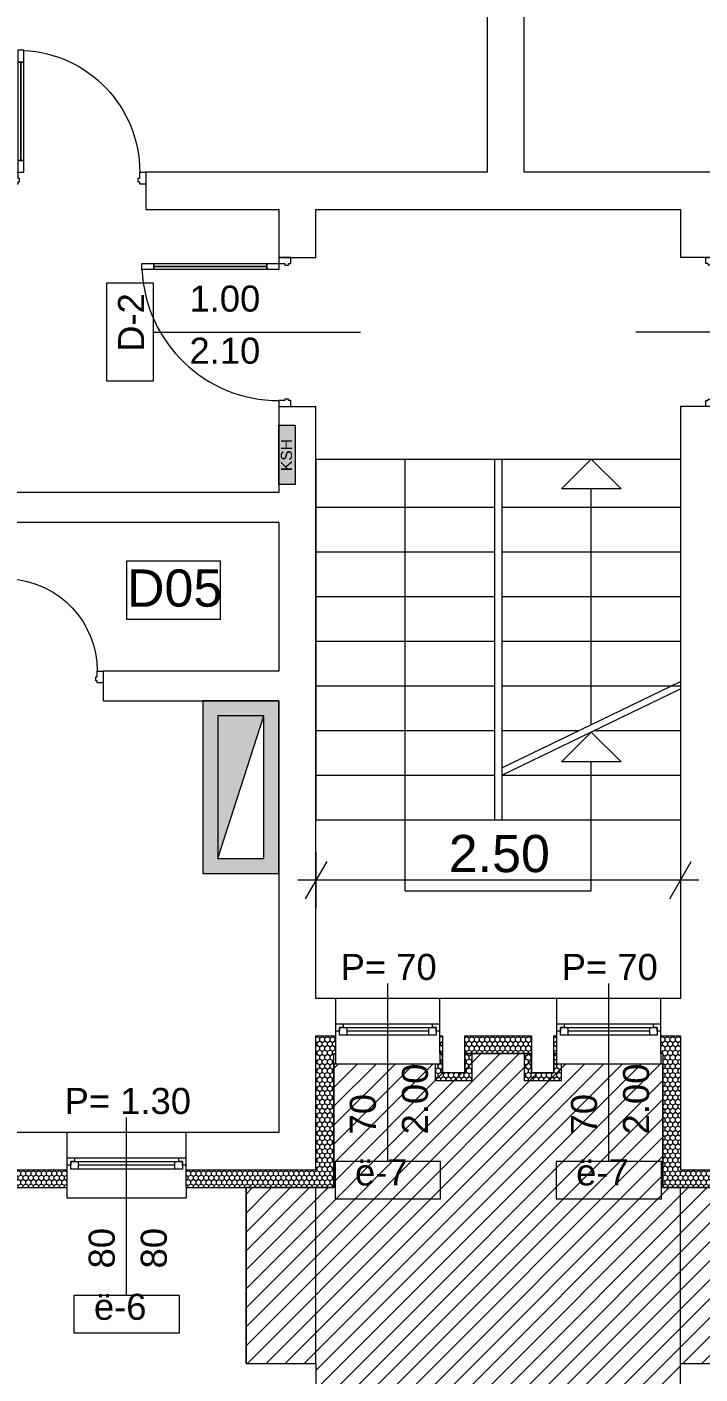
# Model space of a CAD drawing. Header units: feet. Extents: x 2796058 to 2855058, y -67651 to -26651.
# Drawn here: x 2824226 to 2828749, y -50581 to -41532 of the extents above; entities that cross this region are included whole.
import ezdxf
from ezdxf.enums import TextEntityAlignment as Align

# ---------------------------------------------------------------- set-up
doc = ezdxf.new("R2010")
doc.units = ezdxf.units.FT
doc.header["$MEASUREMENT"] = 0
for name, color, linetype in [('0_muret e jashtme', 7, 'Continuous'), ('Dimensioning - General', 7, 'Continuous'), ('Shell - Roof', 7, 'Continuous')]:
    doc.layers.add(name, color=color, linetype=linetype)
for name, color, linetype, lineweight in [('0_muret e jashtme_Pen_No__1', 7, 'Continuous', 0), ('ARCHICAD Door Markers_Pen_No__60', 230, 'Continuous', 0), ('ARCHICAD Doors_Pen_No__1', 7, 'Continuous', 0), ('ARCHICAD Doors_Pen_No__60', 230, 'Continuous', 0), ('ARCHICAD Window Markers_Pen_No__20', 1, 'Continuous', 0), ('ARCHICAD Windows_Pen_No__20', 1, 'Continuous', 0), ('Dimensioning - General_Pen_No__1', 7, 'Continuous', 0), ('Shell - Roof_Pen_No__1', 7, 'Continuous', 0), ('Shell - Roof_Pen_No__21', 7, 'Continuous', 0), ('Structural - Bearing_Pen_No__1', 7, 'Continuous', 0), ('Text blocks_Pen_No__1', 7, 'Continuous', 0), ('Text blocks_Pen_No__2', 8, 'Continuous', 0)]:
    doc.layers.add(name, color=color, linetype=linetype, lineweight=lineweight)
for name, color, linetype, lineweight, true_color in [('0_muret e jashtme_Pen_No__14', 7, 'Continuous', 0, 0xbd8b17), ('Structural - Bearing_Pen_No__102', 7, 'Continuous', 0, 0xcccccc), ('Structural - Bearing_Pen_No__65', 7, 'Continuous', 0, 0x80c2ff)]:
    doc.layers.add(name, color=color, linetype=linetype, lineweight=lineweight, true_color=true_color)
doc.styles.add('GENERATED_STYLE_1', font='arial.ttf')
doc.dimstyles.new('GENERATED_STYLE__1', dxfattribs={"dimtxt": 250, "dimasz": 190, "dimexe": 0.18, "dimexo": 3, "dimgap": 0.09, "dimtad": 1, "dimtih": 1, "dimtoh": 1, "dimlfac": 0.001, "dimzin": 0, "dimdsep": 46, "dimtxsty": 'GENERATED_STYLE_1', "dimblk": 'ARROWHEAD_2', "dimblk1": 'ARROWHEAD_2', "dimblk2": 'ARROWHEAD_2', "dimcen": 0.09, "dimclrd": 7, "dimclre": 7, "dimclrt": 7, "dimadec": 0, "dimazin": 0, "dimtfac": 1, "dimtdec": 4, "dimtmove": 0, "dimatfit": 3, "dimfxl": 1, "dimtolj": 1, "dimtzin": 0, "dimarcsym": 0})
pattern_1 = [(90, (2247653.822, -76424.967), (-34.6410162, 0), [20, -40]), (90, (2247636.502, -76394.967), (-34.6410162, 0), [20, -40]), (150, (2247653.822, -76404.967), (17.320508, 30), [20, -40]), (150, (2247619.18, -76404.967), (17.320508, 30), [20, -40]), (210, (2247653.822, -76424.967), (-17.320508, 30), [20, -40]), (210, (2247619.18, -76424.967), (-17.320508, 30), [20, -40])]

# ---------------------------------------------------------------- blocks, each defined once
blk = doc.blocks.new('Wall_7', base_point=(2834918.2, -48958.5))
at = {"layer": '0_muret e jashtme_Pen_No__14', "linetype": 'Continuous', "lineweight": 0, "true_color": 0xbd8b17}
h = blk.add_hatch(dxfattribs=at)
h.set_pattern_fill('STYROFOAM_SM_INSULATION', color=42, style=0, pattern_type=2)
h.set_pattern_definition(pattern_1)
h.paths.add_polyline_path([(2828618.2, -49208.5), (2828498.2, -49328.5), (2829517.4, -49328.5), (2829517.4, -49208.5)])
at = {"layer": '0_muret e jashtme_Pen_No__1', "color": 7, "linetype": 'Continuous', "lineweight": 0}
blk.add_line((2828618.2, -49208.5), (2829517.4, -49208.5), dxfattribs=at)
at = {"layer": '0_muret e jashtme_Pen_No__1', "color": 7, "linetype": 'Continuous', "lineweight": 0, "flags": 128}
blk.add_lwpolyline([(2828498.2, -49328.5), (2829517.4, -49328.5)], dxfattribs=at)
blk = doc.blocks.new('Wall_10', base_point=(2827568.2, -38858.5))
at = {"layer": '0_muret e jashtme_Pen_No__1', "color": 7, "linetype": 'Continuous', "lineweight": 0, "flags": 128}
for points in [[(2827318.2, -38858.5), (2827318.2, -42508.5)], [(2827568.2, -42508.5), (2827568.2, -38858.5)]]:
    blk.add_lwpolyline(points, dxfattribs=at)
blk = doc.blocks.new('Storefront 22')
at = {"layer": 'ARCHICAD Doors_Pen_No__1', "color": 7, "linetype": 'Continuous', "lineweight": 0}
for p, q in [((370, 740), (370, 820)), ((370, 820), (410, 820)), ((410, 820), (410, 740)), ((370, 740), (390, 740)), ((370, 80), (370, 740)), ((410, 740), (370, 740)), ((390, 740), (410, 740)), ((390, 80), (390, 740)), ((390, 740), (390, 80)), ((390, 740), (390, 80)), ((410, 740), (410, 80)), ((-450, 0), (-450, -80)), ((-410, 0), (-450, 0)), ((-450, 0), (-450, -80)), ((-450, 0), (-450, -80)), ((-410, -40), (-410, 0)), ((390, 80), (370, 80)), ((370, 0), (370, 80)), ((370, 80), (410, 80)), ((410, 0), (370, 0)), ((410, 80), (390, 80)), ((410, 80), (410, 0)), ((410, 0), (410, -40)), ((450, 0), (410, 0)), ((450, -80), (450, 0)), ((450, 0), (450, -80)), ((450, 0), (450, -80)), ((-450, -80), (-410, -80)), ((-450, -80), (-450, -250)), ((-400, -40), (-410, -40)), ((-410, -80), (-410, -65.4)), ((-410, -65.4), (-400, -65.4)), ((-400, -65.4), (-400, -40)), ((410, -40), (400, -40)), ((400, -40), (400, -65.4)), ((400, -65.4), (410, -65.4)), ((410, -65.4), (410, -80)), ((410, -80), (450, -80)), ((450, -80), (450, -250))]:
    blk.add_line(p, q, dxfattribs=at)
blk.add_arc((410, 0), 820, 92.79603, 180, dxfattribs=at)
blk = doc.blocks.new('Wall_11', base_point=(2834918.2, -42508.5))
at = {"layer": '0_muret e jashtme_Pen_No__1', "color": 7, "linetype": 'Continuous', "lineweight": 0}
for p, q in [((2825024, -42508.5), (2825024, -42588.5)), ((2825024, -42588.5), (2825024, -42758.5))]:
    blk.add_line(p, q, dxfattribs=at)
at = {"layer": '0_muret e jashtme_Pen_No__1', "color": 7, "linetype": 'Continuous', "lineweight": 0, "flags": 128}
for points in [[(2827318.2, -42508.5), (2825024, -42508.5)], [(2829827, -42508.5), (2827568.2, -42508.5)], [(2825024, -42758.5), (2825918.2, -42758.5)], [(2826168.2, -42758.5), (2828618.2, -42758.5)]]:
    blk.add_lwpolyline(points, dxfattribs=at)
at = {"layer": 'ARCHICAD Doors_Pen_No__1', "color": 7, "linetype": 'Continuous', "lineweight": 0, "xscale": -1, "zscale": 1000}
blk.add_blockref('Storefront 22', (2824574, -42508.5), dxfattribs=at)
blk = doc.blocks.new('Window 22_5')
at = {"layer": 'ARCHICAD Windows_Pen_No__20', "color": 1, "linetype": 'Continuous', "lineweight": 0}
for p, q in [((-350, 150), (-350, 220)), ((-350, 220), (350, 220)), ((350, 220), (350, 150)), ((-350, 150), (-350, 30)), ((350, 150), (350, 30)), ((-350, 30), (-350, 0)), ((-350, 0), (-325, 0)), ((-350, 0), (-350, -50)), ((-350, 0), (-350, -50)), ((-325, 25), (-275, 25)), ((-325, -25), (-325, 25)), ((-325, 0), (-325, -25)), ((-275, 25), (275, 25)), ((-275, 25), (-275, -25)), ((-275, 25), (275, 25)), ((-275, 0), (275, 0)), ((275, -25), (275, 25)), ((275, 25), (325, 25)), ((325, 25), (325, -25)), ((325, -25), (325, 0)), ((325, 0), (350, 0)), ((350, 30), (350, 0)), ((350, 0), (350, -50)), ((350, 0), (350, -50)), ((-300, -50), (-350, -50)), ((-350, -50), (-350, -220)), ((-325, -25), (-300, -25)), ((-275, -25), (-325, -25)), ((-300, -25), (-300, -50)), ((300, -50), (-300, -50)), ((275, -25), (-275, -25)), ((325, -25), (275, -25)), ((300, -50), (300, -25)), ((300, -25), (325, -25)), ((350, -50), (300, -50)), ((350, -50), (350, -220)), ((-350, -220), (350, -220))]:
    blk.add_line(p, q, dxfattribs=at)
blk = doc.blocks.new('W Marker 22_2')
at = {"layer": 'ARCHICAD Window Markers_Pen_No__20', "color": 1, "linetype": 'Continuous', "lineweight": 0}
for p, q in [((0, -1095), (0, 100)), ((-354.4, -1095), (-354.4, -1345)), ((354.4, -1095), (-354.4, -1095)), ((354.4, -1345), (354.4, -1095)), ((-354.4, -1345), (354.4, -1345))]:
    blk.add_line(p, q, dxfattribs=at)
at = {"layer": 'ARCHICAD Window Markers_Pen_No__20', "color": 1, "lineweight": 0, "style": 'GENERATED_STYLE_1'}
for tag, rotation, p in [('AC_MarkerText_2_1', 90, (-27.5, -912.9)), ('AC_MarkerText_2_0', 90, (322.5, -912.9)), ('AC_MarkerText_4', 180, (416.8, 367)), ('AC_MarkerText_1', 180, (220, -1015.4))]:
    blk.add_attdef(tag, text='', height=175, rotation=rotation, dxfattribs=at).set_placement(p, align=Align.BOTTOM_LEFT)
blk = doc.blocks.new('Wall_12', base_point=(2825918.2, -48058.5))
at = {"layer": '0_muret e jashtme_Pen_No__14', "linetype": 'Continuous', "lineweight": 0, "true_color": 0xbd8b17}
h = blk.add_hatch(dxfattribs=at)
h.set_pattern_fill('STYROFOAM_SM_INSULATION', color=42, style=0, pattern_type=2)
h.set_pattern_definition(pattern_1)
h.paths.add_polyline_path([(2826168.2, -48308.5), (2826288.2, -48428.5), (2826300.7, -48428.5), (2826300.7, -48308.5)])
h = blk.add_hatch(dxfattribs=at)
h.set_pattern_fill('STYROFOAM_SM_INSULATION', color=42, style=0, pattern_type=2)
h.set_pattern_definition(pattern_1)
h.paths.add_polyline_path([(2827000.7, -48308.5), (2827000.7, -48428.5), (2827018.2, -48428.5), (2827018.2, -48308.5)])
h = blk.add_hatch(dxfattribs=at)
h.set_pattern_fill('STYROFOAM_SM_INSULATION', color=42, style=0, pattern_type=2)
h.set_pattern_definition(pattern_1)
h.paths.add_polyline_path([(2827617.3, -48308.5), (2827168.2, -48308.5), (2827168.2, -48428.5), (2827617.3, -48428.5)])
h = blk.add_hatch(dxfattribs=at)
h.set_pattern_fill('STYROFOAM_SM_INSULATION', color=42, style=0, pattern_type=2)
h.set_pattern_definition(pattern_1)
h.paths.add_polyline_path([(2827786.6, -48308.5), (2827767.3, -48308.5), (2827767.3, -48428.5), (2827786.6, -48428.5)])
h = blk.add_hatch(dxfattribs=at)
h.set_pattern_fill('STYROFOAM_SM_INSULATION', color=42, style=0, pattern_type=2)
h.set_pattern_definition(pattern_1)
h.paths.add_polyline_path([(2828618.2, -48308.5), (2828486.6, -48308.5), (2828486.6, -48428.5), (2828498.2, -48428.5)])
at = {"layer": '0_muret e jashtme_Pen_No__1', "color": 7, "linetype": 'Continuous', "lineweight": 0}
for p, q in [((2826300.7, -48228.5), (2826300.7, -48058.5)), ((2827000.7, -48228.5), (2827000.7, -48058.5)), ((2827786.6, -48228.5), (2827786.6, -48058.5)), ((2828486.6, -48228.5), (2828486.6, -48058.5)), ((2826168.2, -48308.5), (2826300.7, -48308.5)), ((2826300.7, -48278.5), (2826300.7, -48228.5)), ((2826300.7, -48308.5), (2826300.7, -48278.5)), ((2826300.7, -48428.5), (2826300.7, -48308.5)), ((2827000.7, -48278.5), (2827000.7, -48228.5)), ((2827000.7, -48308.5), (2827000.7, -48278.5)), ((2827000.7, -48308.5), (2827018.2, -48308.5)), ((2827000.7, -48428.5), (2827000.7, -48308.5)), ((2827018.2, -48308.5), (2827018.2, -48428.5)), ((2827168.2, -48428.5), (2827168.2, -48308.5)), ((2827168.2, -48308.5), (2827617.3, -48308.5)), ((2827617.3, -48308.5), (2827617.3, -48428.5)), ((2827767.3, -48428.5), (2827767.3, -48308.5)), ((2827767.3, -48308.5), (2827786.6, -48308.5)), ((2827786.6, -48278.5), (2827786.6, -48228.5)), ((2827786.6, -48308.5), (2827786.6, -48278.5)), ((2827786.6, -48428.5), (2827786.6, -48308.5)), ((2828486.6, -48278.5), (2828486.6, -48228.5)), ((2828486.6, -48308.5), (2828486.6, -48278.5)), ((2828486.6, -48308.5), (2828618.2, -48308.5)), ((2828486.6, -48428.5), (2828486.6, -48308.5))]:
    blk.add_line(p, q, dxfattribs=at)
at = {"layer": '0_muret e jashtme_Pen_No__1', "color": 7, "linetype": 'Continuous', "lineweight": 0, "flags": 128}
for points in [[(2826300.7, -48058.5), (2826168.2, -48058.5)], [(2827786.6, -48058.5), (2827000.7, -48058.5)], [(2828618.2, -48058.5), (2828486.6, -48058.5)], [(2826288.2, -48428.5), (2826300.7, -48428.5)], [(2827000.7, -48428.5), (2827018.2, -48428.5)], [(2827168.2, -48428.5), (2827617.3, -48428.5)], [(2827767.3, -48428.5), (2827786.6, -48428.5)], [(2828486.6, -48428.5), (2828498.2, -48428.5)]]:
    blk.add_lwpolyline(points, dxfattribs=at)
at = {"layer": 'ARCHICAD Window Markers_Pen_No__20', "color": 1, "linetype": 'Continuous', "lineweight": 0}
ref = blk.add_blockref('W Marker 22_2', (2826650.7, -48058.5), dxfattribs=at)
ref.add_attrib('iDimensionToShow', '2.00', dxfattribs={"color": 1, "lineweight": 0, "height": 175, "rotation": 90, "style": 'GENERATED_STYLE_1'}).set_placement((2826973.2, -48971.4), align=Align.BOTTOM_LEFT)
ref.add_attrib('AC_MarkerText_1', 'ë-7', dxfattribs={"color": 1, "lineweight": 0, "height": 175, "style": 'GENERATED_STYLE_1'}).set_placement((2826430.7, -49366), align=Align.BOTTOM_LEFT)
ref.add_attrib('AC_MarkerText_2', '70', dxfattribs={"color": 1, "lineweight": 0, "height": 175, "rotation": 90, "style": 'GENERATED_STYLE_1'}).set_placement((2826623.2, -48971.4), align=Align.BOTTOM_LEFT)
ref.add_attrib('AC_MarkerText_4', 'P= 70', dxfattribs={"color": 1, "lineweight": 0, "height": 175, "style": 'GENERATED_STYLE_1'}).set_placement((2826333.9, -47986.4), align=Align.BOTTOM_LEFT)
ref = blk.add_blockref('W Marker 22_2', (2828136.6, -48058.5), dxfattribs=at)
ref.add_attrib('iDimensionToShow', '2.00', dxfattribs={"color": 1, "lineweight": 0, "height": 175, "rotation": 90, "style": 'GENERATED_STYLE_1'}).set_placement((2828459.1, -48971.4), align=Align.BOTTOM_LEFT)
ref.add_attrib('AC_MarkerText_1', 'ë-7', dxfattribs={"color": 1, "lineweight": 0, "height": 175, "style": 'GENERATED_STYLE_1'}).set_placement((2827916.6, -49366), align=Align.BOTTOM_LEFT)
ref.add_attrib('AC_MarkerText_2', '70', dxfattribs={"color": 1, "lineweight": 0, "height": 175, "rotation": 90, "style": 'GENERATED_STYLE_1'}).set_placement((2828109.1, -48971.4), align=Align.BOTTOM_LEFT)
ref.add_attrib('AC_MarkerText_4', 'P= 70', dxfattribs={"color": 1, "lineweight": 0, "height": 175, "style": 'GENERATED_STYLE_1'}).set_placement((2827819.8, -47986.4), align=Align.BOTTOM_LEFT)
at = {"layer": 'ARCHICAD Windows_Pen_No__20', "color": 1, "linetype": 'Continuous', "lineweight": 0, "zscale": 1000, "rotation": 180}
for p in [(2826650.7, -48278.5), (2828136.6, -48278.5)]:
    blk.add_blockref('Window 22_5', p, dxfattribs=at)
blk = doc.blocks.new('Wall_13', base_point=(2828868.2, -48958.5))
at = {"layer": '0_muret e jashtme_Pen_No__14', "linetype": 'Continuous', "lineweight": 0, "true_color": 0xbd8b17}
h = blk.add_hatch(dxfattribs=at)
h.set_pattern_fill('STYROFOAM_SM_INSULATION', color=42, style=0, pattern_type=2)
h.set_pattern_definition(pattern_1)
h.paths.add_polyline_path([(2828498.2, -48428.5), (2828498.2, -49328.5), (2828618.2, -49208.5), (2828618.2, -48308.5)])
at = {"layer": '0_muret e jashtme_Pen_No__1', "color": 7, "linetype": 'Continuous', "lineweight": 0}
blk.add_line((2828618.2, -48308.5), (2828618.2, -49208.5), dxfattribs=at)
at = {"layer": '0_muret e jashtme_Pen_No__1', "color": 7, "linetype": 'Continuous', "lineweight": 0, "flags": 128}
for points in [[(2828868.2, -48958.5), (2828868.2, -48058.5)], [(2828498.2, -48428.5), (2828498.2, -49328.5)]]:
    blk.add_lwpolyline(points, dxfattribs=at)
blk = doc.blocks.new('Wall_14', base_point=(2825918.2, -48958.5))
at = {"layer": '0_muret e jashtme_Pen_No__14', "linetype": 'Continuous', "lineweight": 0, "true_color": 0xbd8b17}
h = blk.add_hatch(dxfattribs=at)
h.set_pattern_fill('STYROFOAM_SM_INSULATION', color=42, style=0, pattern_type=2)
h.set_pattern_definition(pattern_1)
h.paths.add_polyline_path([(2826288.2, -49328.5), (2826288.2, -48428.5), (2826168.2, -48308.5), (2826168.2, -49208.5)])
at = {"layer": '0_muret e jashtme_Pen_No__1', "color": 7, "linetype": 'Continuous', "lineweight": 0}
blk.add_line((2826168.2, -49208.5), (2826168.2, -48308.5), dxfattribs=at)
at = {"layer": '0_muret e jashtme_Pen_No__1', "color": 7, "linetype": 'Continuous', "lineweight": 0, "flags": 128}
for points in [[(2825918.2, -48058.5), (2825918.2, -48958.5)], [(2826288.2, -49328.5), (2826288.2, -48428.5)]]:
    blk.add_lwpolyline(points, dxfattribs=at)
blk = doc.blocks.new('Window 22')
at = {"layer": 'ARCHICAD Windows_Pen_No__20', "color": 1, "linetype": 'Continuous', "lineweight": 0}
for p, q in [((-400, 150), (-400, 220)), ((-400, 220), (400, 220)), ((400, 220), (400, 150)), ((-400, 150), (-400, 30)), ((400, 150), (400, 30)), ((-400, 30), (-400, 0)), ((-400, 0), (-375, 0)), ((-400, 0), (-400, -50)), ((-400, 0), (-400, -50)), ((-375, 25), (-325, 25)), ((-375, -25), (-375, 25)), ((-375, 0), (-375, -25)), ((-325, 25), (325, 25)), ((-325, 25), (-325, -25)), ((-325, 25), (325, 25)), ((-325, 0), (325, 0)), ((325, -25), (325, 25)), ((325, 25), (375, 25)), ((375, 25), (375, -25)), ((375, -25), (375, 0)), ((375, 0), (400, 0)), ((400, 30), (400, 0)), ((400, 0), (400, -50)), ((400, 0), (400, -50)), ((-350, -50), (-400, -50)), ((-400, -50), (-400, -220)), ((-375, -25), (-350, -25)), ((-325, -25), (-375, -25)), ((-350, -25), (-350, -50)), ((350, -50), (-350, -50)), ((325, -25), (-325, -25)), ((375, -25), (325, -25)), ((350, -50), (350, -25)), ((350, -25), (375, -25)), ((400, -50), (350, -50)), ((400, -50), (400, -220)), ((-400, -220), (400, -220))]:
    blk.add_line(p, q, dxfattribs=at)
blk = doc.blocks.new('W Marker 22')
at = {"layer": 'ARCHICAD Window Markers_Pen_No__20', "color": 1, "linetype": 'Continuous', "lineweight": 0}
for p, q in [((354.4, 975), (-354.4, 975)), ((-354.4, 975), (-354.4, 725)), ((354.4, 725), (354.4, 975)), ((-354.4, 725), (354.4, 725)), ((0, 725), (0, -470))]:
    blk.add_line(p, q, dxfattribs=at)
at = {"layer": 'ARCHICAD Window Markers_Pen_No__20', "color": 1, "lineweight": 0, "style": 'GENERATED_STYLE_1'}
for tag, rotation, p in [('AC_MarkerText_1', 180, (220, 1054.6)), ('AC_MarkerText_2_0', 270, (-322.5, 657.1)), ('AC_MarkerText_2_1', 270, (27.5, 657.1)), ('AC_MarkerText_4', 180, (416.8, -328))]:
    blk.add_attdef(tag, text='', height=175, rotation=rotation, dxfattribs=at).set_placement(p, align=Align.BOTTOM_LEFT)
blk = doc.blocks.new('Wall_18', base_point=(2825918.2, -48958.5))
at = {"layer": '0_muret e jashtme_Pen_No__14', "linetype": 'Continuous', "lineweight": 0, "true_color": 0xbd8b17}
h = blk.add_hatch(dxfattribs=at)
h.set_pattern_fill('STYROFOAM_SM_INSULATION', color=42, style=0, pattern_type=2)
h.set_pattern_definition(pattern_1)
h.paths.add_polyline_path([(2824495.8, -49208.5), (2823818.2, -49208.5), (2823818.2, -49328.5), (2824495.8, -49328.5)])
h = blk.add_hatch(dxfattribs=at)
h.set_pattern_fill('STYROFOAM_SM_INSULATION', color=42, style=0, pattern_type=2)
h.set_pattern_definition(pattern_1)
h.paths.add_polyline_path([(2826168.2, -49208.5), (2825295.8, -49208.5), (2825295.8, -49328.5), (2826288.2, -49328.5)])
at = {"layer": '0_muret e jashtme_Pen_No__1', "color": 7, "linetype": 'Continuous', "lineweight": 0}
for p, q in [((2824495.8, -49128.5), (2824495.8, -48958.5)), ((2825295.8, -49128.5), (2825295.8, -48958.5)), ((2824495.8, -49178.5), (2824495.8, -49128.5)), ((2825295.8, -49178.5), (2825295.8, -49128.5)), ((2823818.2, -49208.5), (2824495.8, -49208.5)), ((2824495.8, -49208.5), (2824495.8, -49178.5)), ((2824495.8, -49328.5), (2824495.8, -49208.5)), ((2825295.8, -49208.5), (2825295.8, -49178.5)), ((2825295.8, -49208.5), (2826168.2, -49208.5)), ((2825295.8, -49328.5), (2825295.8, -49208.5))]:
    blk.add_line(p, q, dxfattribs=at)
at = {"layer": '0_muret e jashtme_Pen_No__1', "color": 7, "linetype": 'Continuous', "lineweight": 0, "flags": 128}
for points in [[(2824495.8, -48958.5), (2823618.2, -48958.5)], [(2825918.2, -48958.5), (2825295.8, -48958.5)], [(2823818.2, -49328.5), (2824495.8, -49328.5)], [(2825295.8, -49328.5), (2826288.2, -49328.5)]]:
    blk.add_lwpolyline(points, dxfattribs=at)
at = {"layer": 'ARCHICAD Window Markers_Pen_No__20', "color": 1, "linetype": 'Continuous', "lineweight": 0}
ref = blk.add_blockref('W Marker 22', (2824895.8, -49328.5), dxfattribs=dict(at, rotation=180))
ref.add_attrib('AC_MarkerText_1', 'ë-6', dxfattribs={"color": 1, "lineweight": 0, "height": 175, "rotation": 360, "style": 'GENERATED_STYLE_1'}).set_placement((2824675.8, -50268.9), align=Align.BOTTOM_LEFT)
ref.add_attrib('AC_MarkerText_2', '80', dxfattribs={"color": 1, "lineweight": 0, "height": 175, "rotation": 90, "style": 'GENERATED_STYLE_1'}).set_placement((2825218.3, -49871.4), align=Align.BOTTOM_LEFT)
ref.add_attrib('AC_MarkerText_2_1', '80', dxfattribs={"color": 1, "lineweight": 0, "height": 175, "rotation": 90, "style": 'GENERATED_STYLE_1'}).set_placement((2824868.3, -49871.4), align=Align.BOTTOM_LEFT)
ref.add_attrib('AC_MarkerText_4', 'P= 1.30', dxfattribs={"color": 1, "lineweight": 0, "height": 175, "rotation": 360, "style": 'GENERATED_STYLE_1'}).set_placement((2824479, -48886.5), align=Align.BOTTOM_LEFT)
at = {"layer": 'ARCHICAD Windows_Pen_No__20', "color": 1, "linetype": 'Continuous', "lineweight": 0, "zscale": 1000, "rotation": 180}
blk.add_blockref('Window 22', (2824895.8, -49178.5), dxfattribs=at)
blk = doc.blocks.new('Storefront 22_2')
at = {"layer": 'ARCHICAD Doors_Pen_No__60', "color": 230, "linetype": 'Continuous', "lineweight": 0}
for p, q in [((420, 840), (420, 920)), ((420, 920), (460, 920)), ((460, 920), (460, 840)), ((420, 840), (440, 840)), ((420, 80), (420, 840)), ((460, 840), (420, 840)), ((440, 840), (460, 840)), ((440, 80), (440, 840)), ((440, 840), (440, 80)), ((440, 840), (440, 80)), ((460, 840), (460, 80)), ((-500, 0), (-500, -80)), ((-460, 0), (-500, 0)), ((-500, 0), (-500, -80)), ((-500, 0), (-500, -80)), ((-460, -40), (-460, 0)), ((440, 80), (420, 80)), ((420, 0), (420, 80)), ((420, 80), (460, 80)), ((460, 0), (420, 0)), ((460, 80), (440, 80)), ((460, 80), (460, 0)), ((460, 0), (460, -40)), ((500, 0), (460, 0)), ((500, -80), (500, 0)), ((500, 0), (500, -80)), ((500, 0), (500, -80)), ((-500, -80), (-460, -80)), ((-500, -80), (-500, -250)), ((-450, -40), (-460, -40)), ((-460, -80), (-460, -65.4)), ((-460, -65.4), (-450, -65.4)), ((-450, -65.4), (-450, -40)), ((460, -40), (450, -40)), ((450, -40), (450, -65.4)), ((450, -65.4), (460, -65.4)), ((460, -65.4), (460, -80)), ((460, -80), (500, -80)), ((500, -80), (500, -250))]:
    blk.add_line(p, q, dxfattribs=at)
blk.add_arc((460, 0), 920, 92.49191, 180, dxfattribs=at)
blk = doc.blocks.new('D Marker 22_2')
at = {"layer": 'ARCHICAD Door Markers_Pen_No__60', "color": 230, "linetype": 'Continuous', "lineweight": 0}
for p, q in [((0, -1092.9), (0, 300)), ((-327.2, -1092.9), (-327.2, -1407.1)), ((327.2, -1092.9), (-327.2, -1092.9)), ((327.2, -1407.1), (327.2, -1092.9)), ((-327.2, -1407.1), (327.2, -1407.1))]:
    blk.add_line(p, q, dxfattribs=at)
at = {"layer": 'ARCHICAD Door Markers_Pen_No__60', "color": 230, "lineweight": 0, "style": 'GENERATED_STYLE_1'}
for tag, rotation, p in [('AC_MarkerText_3', 270, (-322.5, -327.3)), ('A', 270, (27.5, -327.3)), ('AC_MarkerText_1', 180, (192.8, -1042.5))]:
    blk.add_attdef(tag, text='', height=175, rotation=rotation, dxfattribs=at).set_placement(p, align=Align.BOTTOM_LEFT)
blk = doc.blocks.new('Wall_20', base_point=(2828868.2, -48058.5))
at = {"layer": '0_muret e jashtme_Pen_No__1', "color": 7, "linetype": 'Continuous', "lineweight": 0}
for p, q in [((2828788.2, -43081.6), (2828618.2, -43081.6)), ((2828868.2, -43081.6), (2828788.2, -43081.6)), ((2828788.2, -44081.6), (2828618.2, -44081.6)), ((2828868.2, -44081.6), (2828788.2, -44081.6))]:
    blk.add_line(p, q, dxfattribs=at)
at = {"layer": '0_muret e jashtme_Pen_No__1', "color": 7, "linetype": 'Continuous', "lineweight": 0, "flags": 128}
for points in [[(2828618.2, -42758.5), (2828618.2, -43081.6)], [(2828868.2, -43081.6), (2828868.2, -42758.5)], [(2828618.2, -44081.6), (2828618.2, -48058.5)], [(2828868.2, -44658.5), (2828868.2, -44081.6)], [(2828868.2, -45858.5), (2828868.2, -44858.5)], [(2828868.2, -48058.5), (2828868.2, -46058.5)]]:
    blk.add_lwpolyline(points, dxfattribs=at)
at = {"layer": 'ARCHICAD Door Markers_Pen_No__60', "color": 230, "linetype": 'Continuous', "lineweight": 0}
ref = blk.add_blockref('D Marker 22_2', (2828618.2, -43581.6), dxfattribs=dict(at, rotation=90))
ref.add_attrib('A', '1.00', dxfattribs={"color": 230, "lineweight": 0, "height": 175, "rotation": 360, "style": 'GENERATED_STYLE_1'}).set_placement((2829002.6, -43496.9), align=Align.BOTTOM_LEFT)
ref.add_attrib('AC_MarkerText_1', 'D-2', dxfattribs={"color": 230, "lineweight": 0, "height": 175, "rotation": 90, "style": 'GENERATED_STYLE_1'}).set_placement((2830015.7, -43714.4), align=Align.BOTTOM_LEFT)
ref.add_attrib('AC_MarkerText_3', '2.10', dxfattribs={"color": 230, "lineweight": 0, "height": 175, "rotation": 360, "style": 'GENERATED_STYLE_1'}).set_placement((2829002.6, -43846.9), align=Align.BOTTOM_LEFT)
at = {"layer": 'ARCHICAD Doors_Pen_No__60', "color": 230, "linetype": 'Continuous', "lineweight": 0, "xscale": -1, "zscale": 1000, "rotation": 270}
blk.add_blockref('Storefront 22_2', (2828868.2, -43581.6), dxfattribs=at)
blk = doc.blocks.new('D Marker 22_3')
at = {"layer": 'ARCHICAD Door Markers_Pen_No__60', "color": 230, "linetype": 'Continuous', "lineweight": 0}
for p, q in [((327.2, 1157.1), (-327.2, 1157.1)), ((-327.2, 1157.1), (-327.2, 842.9)), ((327.2, 842.9), (327.2, 1157.1)), ((-327.2, 842.9), (327.2, 842.9)), ((0, 842.9), (0, -550))]:
    blk.add_line(p, q, dxfattribs=at)
at = {"layer": 'ARCHICAD Door Markers_Pen_No__60', "color": 230, "lineweight": 0, "style": 'GENERATED_STYLE_1'}
blk.add_attdef('AC_MarkerText_1', text='', height=175, dxfattribs=at).set_placement((-192.8, 912.5), align=Align.BOTTOM_LEFT)
for tag, p in [('AC_MarkerText_3', (-322.5, 657.1)), ('A', (27.5, 657.1))]:
    blk.add_attdef(tag, text='', height=175, rotation=270, dxfattribs=at).set_placement(p, align=Align.BOTTOM_LEFT)
blk = doc.blocks.new('Wall_21', base_point=(2825918.2, -48058.5))
at = {"layer": '0_muret e jashtme_Pen_No__1', "color": 7, "linetype": 'Continuous', "lineweight": 0}
for p, q in [((2825918.2, -43081.6), (2825998.2, -43081.6)), ((2825998.2, -43081.6), (2826168.2, -43081.6)), ((2825918.2, -44081.6), (2825998.2, -44081.6)), ((2825998.2, -44081.6), (2826168.2, -44081.6))]:
    blk.add_line(p, q, dxfattribs=at)
at = {"layer": '0_muret e jashtme_Pen_No__1', "color": 7, "linetype": 'Continuous', "lineweight": 0, "flags": 128}
for points in [[(2825918.2, -42758.5), (2825918.2, -43081.6)], [(2826168.2, -43081.6), (2826168.2, -42758.5)], [(2825918.2, -44081.6), (2825918.2, -44658.5)], [(2826168.2, -48058.5), (2826168.2, -44081.6)], [(2825918.2, -44858.5), (2825918.2, -45858.5)], [(2825918.2, -46058.5), (2825918.2, -48058.5)]]:
    blk.add_lwpolyline(points, dxfattribs=at)
at = {"layer": 'ARCHICAD Door Markers_Pen_No__60', "color": 230, "linetype": 'Continuous', "lineweight": 0}
ref = blk.add_blockref('D Marker 22_3', (2825918.2, -43581.6), dxfattribs=dict(at, rotation=90))
ref.add_attrib('A', '1.00', dxfattribs={"color": 230, "lineweight": 0, "height": 175, "rotation": 360, "style": 'GENERATED_STYLE_1'}).set_placement((2825318.2, -43496.9), align=Align.BOTTOM_LEFT)
ref.add_attrib('AC_MarkerText_1', 'D-2', dxfattribs={"color": 230, "lineweight": 0, "height": 175, "rotation": 90, "style": 'GENERATED_STYLE_1'}).set_placement((2825065.7, -43714.4), align=Align.BOTTOM_LEFT)
ref.add_attrib('AC_MarkerText_3', '2.10', dxfattribs={"color": 230, "lineweight": 0, "height": 175, "rotation": 360, "style": 'GENERATED_STYLE_1'}).set_placement((2825318.2, -43846.9), align=Align.BOTTOM_LEFT)
at = {"layer": 'ARCHICAD Doors_Pen_No__60', "color": 230, "linetype": 'Continuous', "lineweight": 0, "zscale": 1000, "rotation": 90}
blk.add_blockref('Storefront 22_2', (2825918.2, -43581.6), dxfattribs=at)
blk = doc.blocks.new('Wall_30', base_point=(2819918.2, -44658.5))
at = {"layer": '0_muret e jashtme_Pen_No__1', "color": 7, "linetype": 'Continuous', "lineweight": 0, "flags": 128}
for points in [[(2825918.2, -44658.5), (2823529.6, -44658.5)], [(2823918.2, -44858.5), (2825918.2, -44858.5)]]:
    blk.add_lwpolyline(points, dxfattribs=at)
blk = doc.blocks.new('Storefront 22_4')
at = {"layer": 'ARCHICAD Doors_Pen_No__1', "color": 7, "linetype": 'Continuous', "lineweight": 0}
for p, q in [((270, 540), (270, 620)), ((270, 620), (310, 620)), ((310, 620), (310, 540)), ((270, 540), (290, 540)), ((270, 80), (270, 540)), ((310, 540), (270, 540)), ((290, 540), (310, 540)), ((290, 80), (290, 540)), ((290, 540), (290, 80)), ((290, 540), (290, 80)), ((310, 540), (310, 80)), ((-350, 0), (-350, -80)), ((-310, 0), (-350, 0)), ((-350, 0), (-350, -80)), ((-350, 0), (-350, -80)), ((-310, -40), (-310, 0)), ((290, 80), (270, 80)), ((270, 0), (270, 80)), ((270, 80), (310, 80)), ((310, 0), (270, 0)), ((310, 80), (290, 80)), ((310, 80), (310, 0)), ((310, 0), (310, -40)), ((350, 0), (310, 0)), ((350, -80), (350, 0)), ((350, 0), (350, -80)), ((350, 0), (350, -80)), ((-350, -80), (-310, -80)), ((-350, -80), (-350, -200)), ((-300, -40), (-310, -40)), ((-310, -80), (-310, -65.4)), ((-310, -65.4), (-300, -65.4)), ((-300, -65.4), (-300, -40)), ((310, -40), (300, -40)), ((300, -40), (300, -65.4)), ((300, -65.4), (310, -65.4)), ((310, -65.4), (310, -80)), ((310, -80), (350, -80)), ((350, -80), (350, -200))]:
    blk.add_line(p, q, dxfattribs=at)
blk.add_arc((310, 0), 620, 93.69907, 180, dxfattribs=at)
blk = doc.blocks.new('Wall_32', base_point=(2823918.2, -45858.5))
at = {"layer": '0_muret e jashtme_Pen_No__1', "color": 7, "linetype": 'Continuous', "lineweight": 0}
for p, q in [((2824038.3, -45858.5), (2824038.3, -45938.5)), ((2824738.3, -45858.5), (2824738.3, -45938.5)), ((2824038.3, -45938.5), (2824038.3, -46058.5)), ((2824738.3, -45938.5), (2824738.3, -46058.5))]:
    blk.add_line(p, q, dxfattribs=at)
at = {"layer": '0_muret e jashtme_Pen_No__1', "color": 7, "linetype": 'Continuous', "lineweight": 0, "flags": 128}
for points in [[(2824038.3, -45858.5), (2823918.2, -45858.5)], [(2825918.2, -45858.5), (2824738.3, -45858.5)], [(2823718.2, -46058.5), (2824038.3, -46058.5)], [(2824738.3, -46058.5), (2825918.2, -46058.5)]]:
    blk.add_lwpolyline(points, dxfattribs=at)
at = {"layer": 'ARCHICAD Doors_Pen_No__1', "color": 7, "linetype": 'Continuous', "lineweight": 0, "xscale": -1, "zscale": 1000}
blk.add_blockref('Storefront 22_4', (2824388.3, -45858.5), dxfattribs=at)
blk = doc.blocks.new('Wall_52', base_point=(2827767.3, -48058.5))
at = {"layer": '0_muret e jashtme_Pen_No__1', "color": 7, "linetype": 'Continuous', "lineweight": 0}
for p, q in [((2827617.3, -48308.5), (2827617.3, -48428.5)), ((2827767.3, -48428.5), (2827767.3, -48308.5))]:
    blk.add_line(p, q, dxfattribs=at)
at = {"layer": '0_muret e jashtme_Pen_No__1', "color": 7, "linetype": 'Continuous', "lineweight": 0, "flags": 128}
for points in [[(2827617.3, -48428.5), (2827617.3, -48558.5)], [(2827767.3, -48558.5), (2827767.3, -48428.5)], [(2827617.3, -48558.5), (2827767.3, -48558.5)]]:
    blk.add_lwpolyline(points, dxfattribs=at)
blk = doc.blocks.new('Wall_53', base_point=(2827018.2, -48058.5))
at = {"layer": '0_muret e jashtme_Pen_No__1', "color": 7, "linetype": 'Continuous', "lineweight": 0}
for p, q in [((2827018.2, -48308.5), (2827018.2, -48428.5)), ((2827168.2, -48428.5), (2827168.2, -48308.5))]:
    blk.add_line(p, q, dxfattribs=at)
at = {"layer": '0_muret e jashtme_Pen_No__1', "color": 7, "linetype": 'Continuous', "lineweight": 0, "flags": 128}
for points in [[(2827018.2, -48428.5), (2827018.2, -48558.5)], [(2827168.2, -48558.5), (2827168.2, -48428.5)], [(2827168.2, -48558.5), (2827018.2, -48558.5)]]:
    blk.add_lwpolyline(points, dxfattribs=at)
blk = doc.blocks.new('Line_1', base_point=(2828018.2, -47334.6))
at = {"layer": 'Shell - Roof_Pen_No__1', "color": 7, "linetype": 'Continuous', "lineweight": 0}
for p, q in [((2828018.2, -46268.5), (2827818.2, -46468.5)), ((2828018.2, -46268.5), (2828218.2, -46468.5)), ((2828218.2, -46468.5), (2827818.2, -46468.5)), ((2828018.2, -47334.6), (2828018.2, -46468.5))]:
    blk.add_line(p, q, dxfattribs=at)
blk = doc.blocks.new('Line_2', base_point=(2828018.2, -46218.5))
at = {"layer": 'Shell - Roof_Pen_No__1', "color": 7, "linetype": 'Continuous', "lineweight": 0}
for p, q in [((2828018.2, -44435.2), (2827818.2, -44635.2)), ((2828018.2, -44435.2), (2828218.2, -44635.2)), ((2828218.2, -44635.2), (2827818.2, -44635.2)), ((2828018.2, -46218.5), (2828018.2, -44635.2))]:
    blk.add_line(p, q, dxfattribs=at)
blk = doc.blocks.new('*D99', base_point=(2247653.8, -76425))
at = {"layer": 'Dimensioning - General_Pen_No__1', "color": 7, "linetype": 'Continuous', "lineweight": 0, "transparency": 16777216}
for p, q in [((2804018.2, -33472.7), (2804018.2, -33847.7)), ((2835288.2, -33472.7), (2835288.2, -33847.7)), ((2804090.3, -33535.2), (2803946, -33785.2)), ((2835216, -33785.2), (2835360.3, -33535.2)), ((2804018.2, -33660.2), (2803895.9, -33660.2)), ((2835288.2, -33660.2), (2804018.2, -33660.2)), ((2835410.4, -33660.2), (2835288.2, -33660.2))]:
    blk.add_line(p, q, dxfattribs=at)
at = {"layer": 'Dimensioning - General_Pen_No__1', "color": 7, "lineweight": 0, "transparency": 16777216, "insert": (2819225.7, -33610.2), "char_height": 250, "attachment_point": 7, "style": 'GENERATED_STYLE_1'}
blk.add_mtext('\\A1;31.20', dxfattribs=at)
blk = doc.blocks.new('ARROWHEAD_2')
at = {"color": 0, "linetype": 'Continuous', "lineweight": 0}
for p, q in [((-0.378, -0.655), (0.378, 0.655)), ((0, 0), (-1, 0))]:
    blk.add_line(p, q, dxfattribs=at)
blk = doc.blocks.new('*D111', base_point=(2247653.8, -76425))
at = {"layer": 'Dimensioning - General_Pen_No__1', "color": 7, "linetype": 'Continuous', "lineweight": 0, "transparency": 16777216}
for p, q in [((2826240.3, -47138.2), (2826096, -47388.2)), ((2826168.2, -47075.7), (2826168.2, -47450.7)), ((2828546, -47388.2), (2828690.3, -47138.2)), ((2828618.2, -47075.7), (2828618.2, -47450.7)), ((2826168.2, -47263.2), (2826045.9, -47263.2)), ((2828618.2, -47263.2), (2826168.2, -47263.2)), ((2828740.4, -47263.2), (2828618.2, -47263.2))]:
    blk.add_line(p, q, dxfattribs=at)
at = {"layer": 'Dimensioning - General_Pen_No__1', "color": 7, "lineweight": 0, "transparency": 16777216, "insert": (2827060.6, -47213.2), "char_height": 250, "attachment_point": 7, "style": 'GENERATED_STYLE_1'}
blk.add_mtext('\\A1;2.50', dxfattribs=at)

msp = doc.modelspace()

# ---------------------------------------------------------------- hatches: boundary and pattern name
at = {"layer": '0_muret e jashtme_Pen_No__14', "linetype": 'Continuous', "lineweight": 0, "true_color": 0xbd8b17}
h = msp.add_hatch(dxfattribs=at)
h.set_pattern_fill('STYROFOAM_SM_INSULATION', color=42, style=0, pattern_type=2)
h.set_pattern_definition(pattern_1)
h.paths.add_polyline_path([(2827168.173, -48428.549), (2827168.173, -48558.549), (2827018.173, -48558.549), (2827018.173, -48428.549), (2827000.713, -48428.549), (2827000.713, -48498.549), (2826968.173, -48498.549), (2826968.173, -48608.549), (2827218.173, -48608.549), (2827218.173, -48428.549)])
h = msp.add_hatch(dxfattribs=at)
h.set_pattern_fill('STYROFOAM_SM_INSULATION', color=42, style=0, pattern_type=2)
h.set_pattern_definition(pattern_1)
h.paths.add_polyline_path([(2827617.33, -48428.549), (2827567.33, -48428.549), (2827567.33, -48608.549), (2827817.33, -48608.549), (2827817.33, -48498.549), (2827786.589, -48498.549), (2827786.589, -48428.549), (2827767.33, -48428.549), (2827767.33, -48558.549), (2827617.33, -48558.549)])
at = {"layer": 'Structural - Bearing_Pen_No__1', "linetype": 'Continuous', "lineweight": 0}
h = msp.add_hatch(color=9, dxfattribs=at)
h.paths.add_polyline_path([(2825918.173, -46058.549), (2825408.173, -46058.549), (2825408.173, -47218.549), (2825918.173, -47218.549)])
h.paths.add_polyline_path([(2825508.173, -47118.549), (2825818.173, -47118.549), (2825818.173, -46158.549), (2825508.173, -46158.549)], flags=0)
msp.add_hatch(color=8, dxfattribs=at).paths.add_polyline_path([(2825508.173, -47118.549), (2825818.173, -46158.549), (2825508.173, -46158.549)])
at = {"layer": 'Structural - Bearing_Pen_No__102', "linetype": 'Continuous', "lineweight": 0, "true_color": 0xcccccc}
h = msp.add_hatch(dxfattribs=at)
h.set_pattern_fill('MASONRY_BLOCK', color=254, style=0, pattern_type=2)
h.set_pattern_definition([(45, (2247653.82, -76424.97), (-63.639609, 63.639609), [])])
h.paths.add_polyline_path([(2825698.173, -49328.549), (2825698.173, -50509.03), (2826168.173, -50509.03), (2826168.173, -51608.549), (2826558.21, -51608.549), (2828618.173, -51608.549), (2828618.173, -50509.03), (2829088.173, -50509.03), (2829088.173, -49328.549), (2828568.173, -49328.549), (2828498.173, -49328.549), (2828498.173, -48498.549), (2828468.173, -48498.549), (2827767.33, -48498.549), (2827767.33, -48558.549), (2827617.33, -48558.549), (2827617.33, -48428.549), (2827168.173, -48428.549), (2827168.173, -48558.549), (2827018.173, -48558.549), (2827018.173, -48498.549), (2826318.173, -48498.549), (2826288.173, -48498.549), (2826288.173, -49328.549), (2826218.173, -49328.549)])
at = {"layer": 'Structural - Bearing_Pen_No__65', "linetype": 'Continuous', "lineweight": 0, "true_color": 0x80c2ff}
msp.add_hatch(color=151, dxfattribs=at).paths.add_polyline_path([(2826028.173, -44606.575), (2825918.173, -44606.575), (2825918.173, -44206.575), (2826028.173, -44206.575)])

# ---------------------------------------------------------------- linework, layer by layer
at = {"layer": '0_muret e jashtme_Pen_No__1', "color": 7, "linetype": 'Continuous', "lineweight": 0, "flags": 128}
for points in [[(2827168.173, -48428.549), (2827168.173, -48558.549), (2827018.173, -48558.549), (2827018.173, -48428.549), (2827000.713, -48428.549), (2827000.713, -48498.549), (2826968.173, -48498.549), (2826968.173, -48608.549), (2827218.173, -48608.549), (2827218.173, -48428.549)], [(2827617.33, -48428.549), (2827567.33, -48428.549), (2827567.33, -48608.549), (2827817.33, -48608.549), (2827817.33, -48498.549), (2827786.589, -48498.549), (2827786.589, -48428.549), (2827767.33, -48428.549), (2827767.33, -48558.549), (2827617.33, -48558.549)]]:
    msp.add_lwpolyline(points, close=True, dxfattribs=at)
at = {"layer": 'Shell - Roof_Pen_No__1', "color": 7, "linetype": 'Continuous', "lineweight": 0}
for p, q in [((2825918.173, -44206.575), (2826028.173, -44206.575)), ((2825918.173, -44606.575), (2825918.173, -44206.575)), ((2826028.173, -44206.575), (2826028.173, -44606.575)), ((2826168.173, -44435.206), (2827418.173, -44435.206)), ((2826768.173, -47334.613), (2826768.173, -44435.206)), ((2827418.173, -44435.206), (2828618.173, -44435.206)), ((2827418.173, -44435.206), (2827418.173, -45358.549)), ((2826028.173, -44606.575), (2825918.173, -44606.575)), ((2826168.173, -44758.549), (2827368.173, -44758.549)), ((2827418.173, -44758.549), (2828618.173, -44758.549)), ((2826168.173, -45058.549), (2827368.173, -45058.549)), ((2827418.173, -45058.549), (2828618.173, -45058.549)), ((2827418.173, -45358.549), (2828618.173, -45358.549)), ((2827418.173, -45658.549), (2828618.173, -45658.549)), ((2827418.173, -46508.549), (2828618.173, -45928.549)), ((2827418.173, -45958.549), (2828618.173, -45958.549)), ((2827418.173, -46558.549), (2828618.173, -45978.549)), ((2825918.173, -46058.549), (2825408.173, -46058.549)), ((2825408.173, -46058.549), (2825408.173, -47218.549)), ((2825918.173, -47218.549), (2825918.173, -46058.549)), ((2827418.173, -46258.549), (2827935.414, -46258.549)), ((2825408.173, -47218.549), (2825918.173, -47218.549)), ((2826768.173, -47334.613), (2828018.173, -47334.613)), ((2826168.173, -50509.03), (2826168.173, -49328.549)), ((2828618.173, -50509.03), (2828618.173, -49328.549))]:
    msp.add_line(p, q, dxfattribs=at)
at = {"layer": 'Shell - Roof_Pen_No__21', "color": 7, "linetype": 'Continuous', "lineweight": 0}
for p, q in [((2826168.173, -44435.206), (2826168.173, -46858.549)), ((2827368.173, -44435.206), (2827368.173, -46858.549)), ((2826168.173, -45358.549), (2827368.173, -45358.549)), ((2827418.173, -45358.549), (2827418.173, -46858.549)), ((2826168.173, -45658.549), (2827368.173, -45658.549)), ((2826168.173, -45958.549), (2827368.173, -45958.549)), ((2826168.173, -46258.549), (2827368.173, -46258.549)), ((2828038.863, -46258.549), (2828618.173, -46258.549)), ((2826168.173, -46558.549), (2827368.173, -46558.549)), ((2827418.173, -46558.549), (2828618.173, -46558.549)), ((2826168.173, -46858.549), (2828618.173, -46858.549)), ((2825698.173, -50509.03), (2825698.173, -49328.549)), ((2828618.173, -51508.549), (2828618.173, -50509.03))]:
    msp.add_line(p, q, dxfattribs=at)
at = {"layer": 'Structural - Bearing_Pen_No__1', "color": 7, "linetype": 'Continuous', "lineweight": 0, "flags": 128}
for points in [[(2826028.173, -44606.575), (2825918.173, -44606.575), (2825918.173, -44206.575), (2826028.173, -44206.575)], [(2825918.173, -46058.549), (2825408.173, -46058.549), (2825408.173, -47218.549), (2825918.173, -47218.549)], [(2825508.173, -47118.549), (2825818.173, -47118.549), (2825818.173, -46158.549), (2825508.173, -46158.549)], [(2825508.173, -47118.549), (2825818.173, -46158.549), (2825508.173, -46158.549)]]:
    msp.add_lwpolyline(points, close=True, dxfattribs=at)
msp.add_lwpolyline([(2828618.173, -51608.549), (2828618.173, -50509.03), (2829088.173, -50509.03), (2829088.173, -49328.549), (2828568.173, -49328.549), (2828498.173, -49328.549), (2828498.173, -48498.549), (2828468.173, -48498.549), (2827767.33, -48498.549), (2827767.33, -48558.549), (2827617.33, -48558.549), (2827617.33, -48428.549), (2827168.173, -48428.549), (2827168.173, -48558.549), (2827018.173, -48558.549), (2827018.173, -48498.549), (2826318.173, -48498.549), (2826288.173, -48498.549), (2826288.173, -49328.549), (2826218.173, -49328.549), (2825698.173, -49328.549), (2825698.173, -50509.03), (2826168.173, -50509.03), (2826168.173, -51608.549)], dxfattribs=at)
at = {"layer": 'Text blocks_Pen_No__2', "color": 8, "linetype": 'Continuous', "lineweight": 0, "flags": 128}
msp.add_lwpolyline([(2824898.058, -45119.18), (2825524.344, -45119.18), (2825524.344, -45512.038), (2824898.058, -45512.038)], close=True, dxfattribs=at)

# ---------------------------------------------------------------- block references
at = {"layer": '0_muret e jashtme', "color": 7, "lineweight": 0}
for name, p in [('Wall_10', (2827568.173, -38858.549)), ('Wall_11', (2834918.173, -42508.549)), ('Wall_21', (2825918.173, -48058.549)), ('Wall_20', (2828868.173, -48058.549)), ('Wall_30', (2819918.173, -44658.549)), ('Wall_32', (2823918.173, -45858.549)), ('Wall_12', (2825918.173, -48058.549)), ('Wall_14', (2825918.173, -48958.549)), ('Wall_13', (2828868.173, -48958.549)), ('Wall_18', (2825918.173, -48958.549)), ('Wall_53', (2827018.173, -48058.549)), ('Wall_52', (2827767.33, -48058.549)), ('Wall_7', (2834918.173, -48958.549))]:
    msp.add_blockref(name, p, dxfattribs=at)
at = {"layer": 'Shell - Roof', "color": 7, "linetype": 'Continuous', "lineweight": 0}
for name, p in [('Line_2', (2828018.173, -46218.549)), ('Line_1', (2828018.173, -47334.613))]:
    msp.add_blockref(name, p, dxfattribs=at)

# ---------------------------------------------------------------- texts
at = {"layer": 'Text blocks_Pen_No__1', "color": 7, "linetype": 'Continuous', "lineweight": 0, "insert": (2825932.091, -44516.036), "char_height": 75, "attachment_point": 1, "rotation": 90, "style": 'GENERATED_STYLE_1'}
msp.add_mtext('\\A1;KSH', dxfattribs=at)
at = {"layer": 'Text blocks_Pen_No__2', "color": 8, "linetype": 'Continuous', "lineweight": 0, "insert": (2824898.058, -45176.323), "char_height": 250, "attachment_point": 1, "style": 'GENERATED_STYLE_1'}
msp.add_mtext('\\A1;D05', dxfattribs=at)

# ---------------------------------------------------------------- dimensions: what is measured, and where the dimension line sits
at = {"layer": 'Dimensioning - General', "color": 7, "linetype": 'Continuous', "lineweight": 0}
for base, p1, p2, text, picture, middle in [((2804018.173, -33660.232), (2835288.173, -34266.922), (2804018.173, -43991.934), '31.20', '*D99', (2819645.745, -33485.232)), ((2826168.173, -47263.209), (2828618.173, -51517.593), (2826168.173, -51517.593), '2.50', '*D111', (2827385.307, -47088.209))]:
    dim = msp.add_linear_dim(base=base, p1=p1, p2=p2, angle=180, text=text, dimstyle='GENERATED_STYLE__1', dxfattribs=at)
    dim.commit()
    dim.dimension.update_dxf_attribs({"geometry": picture, "text_midpoint": middle, "dimtype": 160})

doc.saveas('drawing.dxf')
